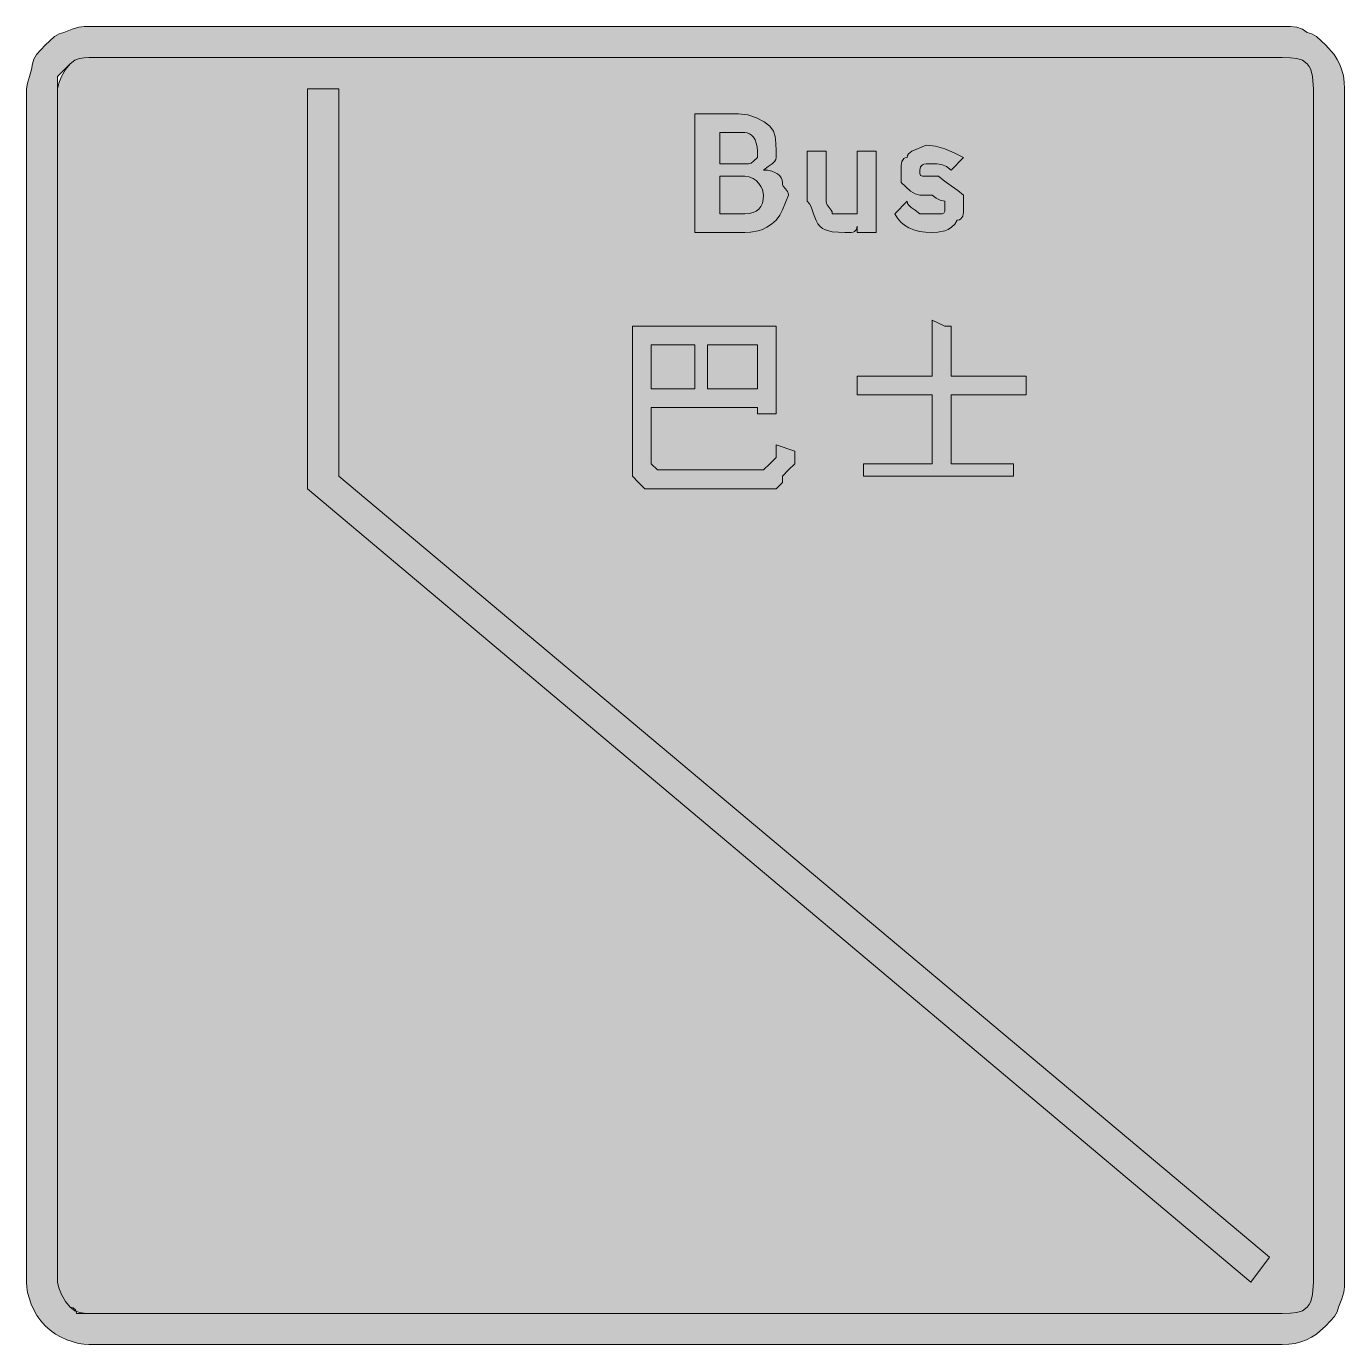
# Model space of a CAD drawing. Header units: metres. Extents: x 156 to 409, y 9 to 262.
import ezdxf

# ---------------------------------------------------------------- set-up
doc = ezdxf.new("R2010")
doc.units = ezdxf.units.M
for name, color, linetype, true_color in [('FILL_BLACK_000000', 7, 'Continuous', 0x000000), ('FILL_BLUE_0000FF', 7, 'Continuous', 0x0000ff), ('FILL_WHITE_FFFFFF', 7, 'Continuous', 0xffffff)]:
    doc.layers.add(name, color=color, linetype=linetype, true_color=true_color)

msp = doc.modelspace()

# ---------------------------------------------------------------- hatches: boundary and pattern name
at = {"layer": 'FILL_BLACK_000000', "true_color": 0x000000}
h = msp.add_hatch(color=7, dxfattribs=at)
h.dxf.hatch_style = 1
h.paths.add_polyline_path([(400.32, 261.69), (401.35, 261.33), (402.27, 260.64), (403.17, 260.43), (404.07, 259.89), (405.87, 258.24), (407.45, 256.42), (408.06, 255.48), (408.57, 254.49), (408.96, 253.45), (409.25, 252.33), (409.41, 251.14), (409.47, 249.84), (409.47, 20.64), (409.45, 19.72), (409.32, 18.69), (408.96, 17.43), (408.27, 15.84), (408.06, 14.94), (407.52, 14.04), (405.87, 12.24), (404.05, 10.66), (403.11, 10.05), (402.12, 9.54), (401.08, 9.15), (399.96, 8.86), (398.77, 8.7), (397.47, 8.64), (168.27, 8.64), (167.32, 8.7), (166.28, 8.86), (164.07, 9.54), (162.95, 10.05), (161.86, 10.66), (160.82, 11.4), (159.87, 12.24), (159.03, 13.19), (158.3, 14.23), (157.68, 15.32), (157.17, 16.44), (156.5, 18.65), (156.33, 19.69), (156.27, 20.64), (156.27, 249.84), (156.46, 250.93), (156.87, 252.24), (157.28, 253.55), (157.47, 254.64), (157.68, 255.54), (158.22, 256.44), (159.87, 258.24), (161.67, 259.89), (162.57, 260.43), (163.47, 260.64), (165.06, 261.33), (166.32, 261.69), (167.35, 261.82), (168.27, 261.84), (397.47, 261.84), (399.06, 261.82), (400.32, 261.69)])
h.paths.add_polyline_path([(167.37, 255.82), (166.47, 255.69), (165.57, 255.33), (164.67, 254.64), (162.27, 252.24), (162.27, 249.84), (162.27, 20.64), (162.48, 19.55), (163.02, 18.24), (163.79, 16.93), (164.67, 15.84), (165.27, 15.69), (165.68, 15.33), (165.82, 15.04), (165.87, 14.64), (168.27, 14.64), (397.47, 14.64), (399.06, 14.66), (400.32, 14.79), (401.35, 15.15), (402.27, 15.84), (402.67, 16.34), (402.96, 16.93), (403.32, 18.24), (403.47, 20.64), (403.47, 249.84), (403.32, 252.24), (402.96, 253.55), (402.67, 254.14), (402.27, 254.64), (401.35, 255.33), (400.32, 255.69), (399.06, 255.82), (397.47, 255.84), (168.27, 255.84), (167.37, 255.82)], flags=16)
at = {"layer": 'FILL_BLUE_0000FF', "true_color": 0x0000ff}
h = msp.add_hatch(color=7, dxfattribs=at)
h.dxf.hatch_style = 1
h.paths.add_polyline_path([(399.06, 255.82), (400.32, 255.69), (401.35, 255.33), (402.27, 254.64), (402.67, 254.14), (402.96, 253.55), (403.32, 252.24), (403.47, 249.84), (403.47, 20.64), (403.32, 18.24), (402.96, 16.93), (402.67, 16.34), (402.27, 15.84), (401.35, 15.15), (400.32, 14.79), (399.06, 14.66), (397.47, 14.64), (168.27, 14.64), (167.37, 14.66), (166.47, 14.79), (165.57, 15.15), (164.67, 15.84), (163.79, 16.93), (163.02, 18.24), (162.48, 19.55), (162.27, 20.64), (162.27, 249.84), (162.48, 250.93), (163.02, 252.24), (163.79, 253.55), (164.67, 254.64), (165.57, 255.33), (166.47, 255.69), (167.37, 255.82), (168.27, 255.84), (397.47, 255.84), (399.06, 255.82)])
at = {"layer": 'FILL_WHITE_FFFFFF', "true_color": 0xffffff}
h = msp.add_hatch(color=7, dxfattribs=at)
h.dxf.hatch_style = 1
h.paths.add_polyline_path([(391.47, 20.64), (210.27, 173.04), (210.27, 249.84), (216.27, 249.84), (216.27, 175.44), (395.07, 25.44), (391.47, 20.64)])
h = msp.add_hatch(color=7, dxfattribs=at)
h.dxf.hatch_style = 1
h.paths.add_polyline_path([(300.06, 233.8), (300.57, 233.49), (300.96, 233.13), (301.25, 232.72), (301.41, 232.29), (301.47, 231.84), (301.52, 231.44), (301.66, 231.13), (302.07, 230.64), (302.48, 230.15), (302.62, 229.84), (302.67, 229.44), (301.47, 226.59), (300.98, 225.56), (300.27, 224.64), (299.37, 223.85), (298.49, 223.25), (297.63, 222.83), (296.82, 222.54), (295.38, 222.28), (294.27, 222.24), (284.67, 222.24), (284.67, 245.04), (293.07, 245.04), (294.85, 244.83), (296.52, 244.29), (297.96, 243.52), (299.07, 242.64), (299.76, 241.72), (300.12, 240.69), (300.25, 239.43), (300.27, 237.84), (300.27, 236.64), (300.22, 236.24), (300.06, 235.93), (299.52, 235.44), (298.75, 234.95), (297.87, 234.24), (298.71, 234.19), (299.45, 234.03), (300.06, 233.8)])
h.paths.add_polyline_path([(295.47, 235.59), (295.96, 235.95), (296.67, 236.64), (296.67, 237.84), (296.62, 238.68), (296.46, 239.41), (296.23, 240.03), (295.92, 240.54), (295.56, 240.93), (295.15, 241.21), (294.72, 241.38), (294.27, 241.44), (289.47, 241.44), (289.47, 235.44), (294.27, 235.44), (294.98, 235.46), (295.47, 235.59)], flags=16)
h.paths.add_polyline_path([(295.85, 226.06), (296.46, 226.35), (296.97, 226.74), (297.36, 227.25), (297.65, 227.86), (297.81, 228.6), (297.87, 229.44), (297.65, 230.51), (297.36, 231.11), (296.97, 231.69), (296.46, 232.22), (295.85, 232.65), (295.11, 232.93), (294.27, 233.04), (289.47, 233.04), (289.47, 225.84), (294.27, 225.84), (295.11, 225.9), (295.85, 226.06)], flags=16)
h = msp.add_hatch(color=7, dxfattribs=at)
h.dxf.hatch_style = 1
h.paths.add_polyline_path([(330.27, 233.04), (331.47, 233.04), (332.56, 232.14), (333.87, 231.24), (335.18, 230.34), (336.27, 229.44), (336.27, 227.04), (336.25, 226.16), (336.12, 225.39), (335.76, 224.85), (335.47, 224.69), (335.07, 224.64), (334.57, 223.85), (333.98, 223.25), (333.34, 222.83), (332.67, 222.54), (331.36, 222.28), (330.27, 222.24), (328.98, 222.3), (327.8, 222.46), (326.73, 222.75), (325.77, 223.14), (324.93, 223.65), (324.2, 224.26), (323.58, 225), (323.07, 225.84), (325.47, 228.24), (325.52, 227.84), (325.68, 227.53), (326.22, 227.04), (326.99, 226.55), (327.87, 225.84), (330.27, 225.84), (331.47, 225.84), (332.16, 225.86), (332.52, 225.99), (332.65, 226.35), (332.67, 227.04), (332.67, 228.24), (331.79, 228.43), (331.02, 228.84), (330.27, 229.44), (327.87, 229.44), (326.97, 229.65), (326.07, 230.19), (324.27, 231.84), (324.27, 234.24), (324.29, 235.12), (324.42, 235.89), (324.78, 236.43), (325.07, 236.59), (325.47, 236.64), (325.53, 237.04), (325.7, 237.35), (326.37, 237.84), (329.07, 239.04), (330.87, 238.83), (332.67, 238.29), (334.47, 237.52), (336.27, 236.64), (333.87, 234.24), (332.97, 234.93), (332.07, 235.29), (331.17, 235.42), (330.27, 235.44), (329.07, 235.44), (328.67, 235.39), (328.38, 235.25), (328.02, 234.84), (327.87, 234.24), (327.89, 233.55), (328.02, 233.19), (328.38, 233.06), (329.07, 233.04), (330.27, 233.04)])
h = msp.add_hatch(color=7, dxfattribs=at)
h.dxf.hatch_style = 1
h.paths.add_polyline_path([(311.07, 222.39), (309.76, 222.75), (309.17, 223.04), (308.67, 223.44), (308.27, 223.94), (307.96, 224.53), (307.47, 225.84), (306.98, 227.15), (306.67, 227.74), (306.27, 228.24), (306.27, 237.84), (309.87, 237.84), (309.87, 228.24), (309.92, 227.84), (310.06, 227.53), (310.47, 227.04), (310.88, 226.55), (311.02, 226.24), (311.07, 225.84), (313.47, 225.84), (315.87, 225.84), (315.87, 228.24), (315.87, 237.84), (319.47, 237.84), (319.47, 222.24), (315.87, 222.24), (315.87, 223.44), (315.72, 222.84), (315.36, 222.43), (315.07, 222.29), (314.67, 222.24), (313.47, 222.24), (311.07, 222.39)])
h = msp.add_hatch(color=7, dxfattribs=at)
h.dxf.hatch_style = 1
h.paths.add_polyline_path([(333.87, 194.64), (348.27, 194.64), (348.27, 191.04), (333.87, 191.04), (333.87, 177.84), (345.87, 177.84), (345.87, 175.44), (317.07, 175.44), (317.07, 177.84), (330.27, 177.84), (330.27, 191.04), (315.87, 191.04), (315.87, 194.64), (330.27, 194.64), (330.27, 205.44), (332.67, 204.24), (333.87, 204.24), (333.87, 203.04), (333.87, 194.64)])
h = msp.add_hatch(color=7, dxfattribs=at)
h.dxf.hatch_style = 1
h.paths.add_polyline_path([(296.67, 187.44), (296.67, 188.64), (276.27, 188.64), (276.27, 177.84), (277.47, 176.64), (278.67, 176.64), (296.67, 176.64), (297.87, 176.64), (299.07, 177.84), (300.27, 179.04), (300.27, 181.44), (303.87, 180.24), (303.87, 179.04), (303.87, 177.84), (302.67, 176.64), (301.47, 175.44), (301.47, 174.24), (300.27, 173.04), (299.07, 173.04), (296.67, 173.04), (276.27, 173.04), (275.07, 173.04), (273.87, 174.24), (272.67, 175.44), (272.67, 176.64), (272.67, 204.24), (300.27, 204.24), (300.27, 187.44), (296.67, 187.44)])
h.paths.add_polyline_path([(276.27, 200.64), (276.27, 192.24), (284.67, 192.24), (284.67, 200.64), (276.27, 200.64)], flags=16)
h.paths.add_polyline_path([(296.67, 200.64), (287.07, 200.64), (287.07, 192.24), (296.67, 192.24), (296.67, 200.64)], flags=16)

# ---------------------------------------------------------------- linework, layer by layer
at = {"layer": 'FILL_BLACK_000000', "lineweight": 0, "true_color": 0x000000}
for points in [[(400.32, 261.69), (401.35, 261.33), (402.27, 260.64), (403.17, 260.43), (404.07, 259.89), (405.87, 258.24), (407.45, 256.42), (408.06, 255.48), (408.57, 254.49), (408.96, 253.45), (409.25, 252.33), (409.41, 251.14), (409.47, 249.84), (409.47, 20.64), (409.45, 19.72), (409.32, 18.69), (408.96, 17.43), (408.27, 15.84), (408.06, 14.94), (407.52, 14.04), (405.87, 12.24), (404.05, 10.66), (403.11, 10.05), (402.12, 9.54), (401.08, 9.15), (399.96, 8.86), (398.77, 8.7), (397.47, 8.64), (168.27, 8.64), (167.32, 8.7), (166.28, 8.86), (164.07, 9.54), (162.95, 10.05), (161.86, 10.66), (160.82, 11.4), (159.87, 12.24), (159.03, 13.19), (158.3, 14.23), (157.68, 15.32), (157.17, 16.44), (156.5, 18.65), (156.33, 19.69), (156.27, 20.64), (156.27, 249.84), (156.46, 250.93), (156.87, 252.24), (157.28, 253.55), (157.47, 254.64), (157.68, 255.54), (158.22, 256.44), (159.87, 258.24), (161.67, 259.89), (162.57, 260.43), (163.47, 260.64), (165.06, 261.33), (166.32, 261.69), (167.35, 261.82), (168.27, 261.84), (397.47, 261.84), (399.06, 261.82)], [(167.37, 255.82), (166.47, 255.69), (165.57, 255.33), (164.67, 254.64), (162.27, 252.24), (162.27, 249.84), (162.27, 20.64), (162.48, 19.55), (163.02, 18.24), (163.79, 16.93), (164.67, 15.84), (165.27, 15.69), (165.68, 15.33), (165.82, 15.04), (165.87, 14.64), (168.27, 14.64), (397.47, 14.64), (399.06, 14.66), (400.32, 14.79), (401.35, 15.15), (402.27, 15.84), (402.67, 16.34), (402.96, 16.93), (403.32, 18.24), (403.47, 20.64), (403.47, 249.84), (403.32, 252.24), (402.96, 253.55), (402.67, 254.14), (402.27, 254.64), (401.35, 255.33), (400.32, 255.69), (399.06, 255.82), (397.47, 255.84), (168.27, 255.84)]]:
    msp.add_lwpolyline(points, close=True, dxfattribs=at)
at = {"layer": 'FILL_BLUE_0000FF', "lineweight": 0, "true_color": 0x0000ff}
msp.add_lwpolyline([(399.06, 255.82), (400.32, 255.69), (401.35, 255.33), (402.27, 254.64), (402.67, 254.14), (402.96, 253.55), (403.32, 252.24), (403.47, 249.84), (403.47, 20.64), (403.32, 18.24), (402.96, 16.93), (402.67, 16.34), (402.27, 15.84), (401.35, 15.15), (400.32, 14.79), (399.06, 14.66), (397.47, 14.64), (168.27, 14.64), (167.37, 14.66), (166.47, 14.79), (165.57, 15.15), (164.67, 15.84), (163.79, 16.93), (163.02, 18.24), (162.48, 19.55), (162.27, 20.64), (162.27, 249.84), (162.48, 250.93), (163.02, 252.24), (163.79, 253.55), (164.67, 254.64), (165.57, 255.33), (166.47, 255.69), (167.37, 255.82), (168.27, 255.84), (397.47, 255.84)], close=True, dxfattribs=at)
at = {"layer": 'FILL_WHITE_FFFFFF', "lineweight": 0, "true_color": 0xffffff}
for points in [[(391.47, 20.64), (210.27, 173.04), (210.27, 249.84), (216.27, 249.84), (216.27, 175.44), (395.07, 25.44)], [(300.06, 233.8), (300.57, 233.49), (300.96, 233.13), (301.25, 232.72), (301.41, 232.29), (301.47, 231.84), (301.52, 231.44), (301.66, 231.13), (302.07, 230.64), (302.48, 230.15), (302.62, 229.84), (302.67, 229.44), (301.47, 226.59), (300.98, 225.56), (300.27, 224.64), (299.37, 223.85), (298.49, 223.25), (297.63, 222.83), (296.82, 222.54), (295.38, 222.28), (294.27, 222.24), (284.67, 222.24), (284.67, 245.04), (293.07, 245.04), (294.85, 244.83), (296.52, 244.29), (297.96, 243.52), (299.07, 242.64), (299.76, 241.72), (300.12, 240.69), (300.25, 239.43), (300.27, 237.84), (300.27, 236.64), (300.22, 236.24), (300.06, 235.93), (299.52, 235.44), (298.75, 234.95), (297.87, 234.24), (298.71, 234.19), (299.45, 234.03)], [(295.47, 235.59), (295.96, 235.95), (296.67, 236.64), (296.67, 237.84), (296.62, 238.68), (296.46, 239.41), (296.23, 240.03), (295.92, 240.54), (295.56, 240.93), (295.15, 241.21), (294.72, 241.38), (294.27, 241.44), (289.47, 241.44), (289.47, 235.44), (294.27, 235.44), (294.98, 235.46)], [(330.27, 233.04), (331.47, 233.04), (332.56, 232.14), (333.87, 231.24), (335.18, 230.34), (336.27, 229.44), (336.27, 227.04), (336.25, 226.16), (336.12, 225.39), (335.76, 224.85), (335.47, 224.69), (335.07, 224.64), (334.57, 223.85), (333.98, 223.25), (333.34, 222.83), (332.67, 222.54), (331.36, 222.28), (330.27, 222.24), (328.98, 222.3), (327.8, 222.46), (326.73, 222.75), (325.77, 223.14), (324.93, 223.65), (324.2, 224.26), (323.58, 225), (323.07, 225.84), (325.47, 228.24), (325.52, 227.84), (325.68, 227.53), (326.22, 227.04), (326.99, 226.55), (327.87, 225.84), (330.27, 225.84), (331.47, 225.84), (332.16, 225.86), (332.52, 225.99), (332.65, 226.35), (332.67, 227.04), (332.67, 228.24), (331.79, 228.43), (331.02, 228.84), (330.27, 229.44), (327.87, 229.44), (326.97, 229.65), (326.07, 230.19), (324.27, 231.84), (324.27, 234.24), (324.29, 235.12), (324.42, 235.89), (324.78, 236.43), (325.07, 236.59), (325.47, 236.64), (325.53, 237.04), (325.7, 237.35), (326.37, 237.84), (329.07, 239.04), (330.87, 238.83), (332.67, 238.29), (334.47, 237.52), (336.27, 236.64), (333.87, 234.24), (332.97, 234.93), (332.07, 235.29), (331.17, 235.42), (330.27, 235.44), (329.07, 235.44), (328.67, 235.39), (328.38, 235.25), (328.02, 234.84), (327.87, 234.24), (327.89, 233.55), (328.02, 233.19), (328.38, 233.06), (329.07, 233.04)], [(311.07, 222.39), (309.76, 222.75), (309.17, 223.04), (308.67, 223.44), (308.27, 223.94), (307.96, 224.53), (307.47, 225.84), (306.98, 227.15), (306.67, 227.74), (306.27, 228.24), (306.27, 237.84), (309.87, 237.84), (309.87, 228.24), (309.92, 227.84), (310.06, 227.53), (310.47, 227.04), (310.88, 226.55), (311.02, 226.24), (311.07, 225.84), (313.47, 225.84), (315.87, 225.84), (315.87, 228.24), (315.87, 237.84), (319.47, 237.84), (319.47, 222.24), (315.87, 222.24), (315.87, 223.44), (315.72, 222.84), (315.36, 222.43), (315.07, 222.29), (314.67, 222.24), (313.47, 222.24)], [(295.85, 226.06), (296.46, 226.35), (296.97, 226.74), (297.36, 227.25), (297.65, 227.86), (297.81, 228.6), (297.87, 229.44), (297.65, 230.51), (297.36, 231.11), (296.97, 231.69), (296.46, 232.22), (295.85, 232.65), (295.11, 232.93), (294.27, 233.04), (289.47, 233.04), (289.47, 225.84), (294.27, 225.84), (295.11, 225.9)], [(333.87, 194.64), (348.27, 194.64), (348.27, 191.04), (333.87, 191.04), (333.87, 177.84), (345.87, 177.84), (345.87, 175.44), (317.07, 175.44), (317.07, 177.84), (330.27, 177.84), (330.27, 191.04), (315.87, 191.04), (315.87, 194.64), (330.27, 194.64), (330.27, 205.44), (332.67, 204.24), (333.87, 204.24), (333.87, 203.04)], [(296.67, 187.44), (296.67, 188.64), (276.27, 188.64), (276.27, 177.84), (277.47, 176.64), (278.67, 176.64), (296.67, 176.64), (297.87, 176.64), (299.07, 177.84), (300.27, 179.04), (300.27, 181.44), (303.87, 180.24), (303.87, 179.04), (303.87, 177.84), (302.67, 176.64), (301.47, 175.44), (301.47, 174.24), (300.27, 173.04), (299.07, 173.04), (296.67, 173.04), (276.27, 173.04), (275.07, 173.04), (273.87, 174.24), (272.67, 175.44), (272.67, 176.64), (272.67, 204.24), (300.27, 204.24), (300.27, 187.44)], [(276.27, 200.64), (276.27, 192.24), (284.67, 192.24), (284.67, 200.64)], [(296.67, 200.64), (287.07, 200.64), (287.07, 192.24), (296.67, 192.24)]]:
    msp.add_lwpolyline(points, close=True, dxfattribs=at)

doc.saveas('drawing.dxf')
